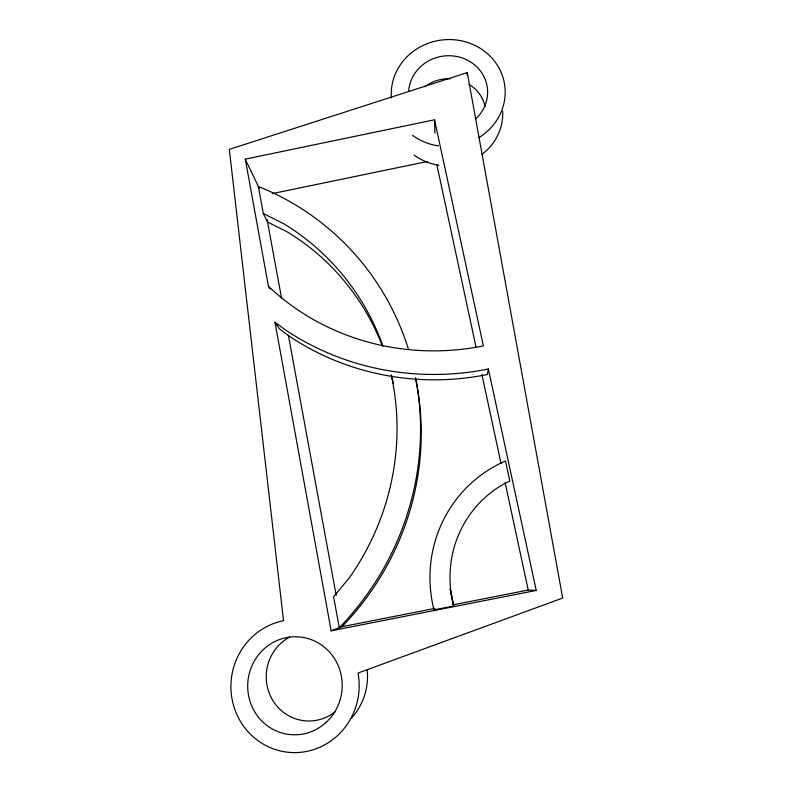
<?xml version="1.0" encoding="UTF-8"?>
<svg xmlns="http://www.w3.org/2000/svg" width="792" height="792" viewBox="0 0 792 792"><rect width="100%" height="100%" fill="white"/><g stroke="black" fill="none" stroke-linecap="round" stroke-linejoin="round"><path stroke-width="1.19" d="M467.171 75.052L467.26 72.616L229.314 149.371L283.526 620.72A66.558 64.112 -84.1 0 0 231.987 698.712A66.558 64.112 -84.1 0 0 306.93 751.361A66.558 64.112 -84.1 0 0 358.033 673.052L562.686 598.049L467.26 72.616M488.377 368.993L487.377 374.507A253.4 239.214 -8 0 1 287.991 335.254L279.319 328.789L274.973 322.205L331.155 630.808L536.233 590.436L488.377 368.993A259.766 244.748 -8.1 0 1 283.853 328.819L274.973 322.205M331.155 630.808L341.976 626.71L434.897 608.414M245.282 159.143L434.521 119.79L483.387 345.886A236.56 222.849 -8.1 0 1 268.429 286.258L245.282 159.143L259.311 188.526M272.379 193.595L427.304 161.519M453.46 604.979A111.355 108.286 51.9 0 1 502.554 484.704L509.82 481.021L505.494 460.974A132.026 128.373 52 0 0 433.966 609.87L453.668 605.989L450.183 588.921L453.39 604.781L528.214 590.05L536.233 590.436M408.464 349.312A278.497 266.488 -49 0 0 258.35 186.496L263.3 213.503L283.477 223.582A254.984 243.966 -48.9 0 1 382.892 345.965M268.429 286.258L270.112 289.05M263.3 213.503L267.548 222.027L287.278 231.898A248.935 238.481 -49.2 0 1 382.397 346.074M453.39 604.781L453.668 605.989M436.818 164.588L475.933 346.698M481.892 374.438L501.069 463.686M505.138 482.605L528.214 590.05M267.112 219.622L281.635 298.624M288.347 335.105L336.194 595.317M434.521 119.79L434.937 133.115M367.151 669.814A60.331 58.252 -85.1 0 1 351.43 718.136M335.313 711.642A44.451 42.916 -85.1 0 1 272.824 700.445A44.451 42.916 -85.1 0 1 289.793 637.016M415.929 380.239A271.894 260.489 -49.3 0 1 341.976 626.71M415.592 377.645A278.497 266.488 -49 0 1 339.283 627.729L333.61 596.792L349.51 577.576A254.984 243.966 -48.9 0 0 391.258 375.121M391.486 375.18A248.935 238.481 -49.2 0 1 393.367 383.556M391.397 97.97A57.034 53.44 -7.4 0 1 434.689 41.303A57.034 53.44 -7.4 0 1 500.603 71.211A57.034 53.44 -7.4 0 1 478.863 137.669M438.481 145.916A57.034 53.44 -7.4 0 1 412.493 135.293M408.712 90.912A39.541 37.056 -7.4 0 1 464.607 58.855A39.541 37.056 -7.4 0 1 475.843 118.8M502.673 111.127A54.549 51.292 -7.2 0 1 482.239 154.163M438.956 165.251A54.549 51.292 -7.2 0 1 414.097 155.034M424.74 86.714A37.818 35.561 -7.3 0 1 450.42 78.745M468.904 84.249A37.818 35.561 -7.3 0 1 485.149 106.504M325.661 722.789A49.035 47.233 -84.1 0 0 310.702 639.431A49.035 47.233 -84.1 0 0 248.49 695.109A49.035 47.233 -84.1 0 0 325.661 722.789"/></g></svg>
